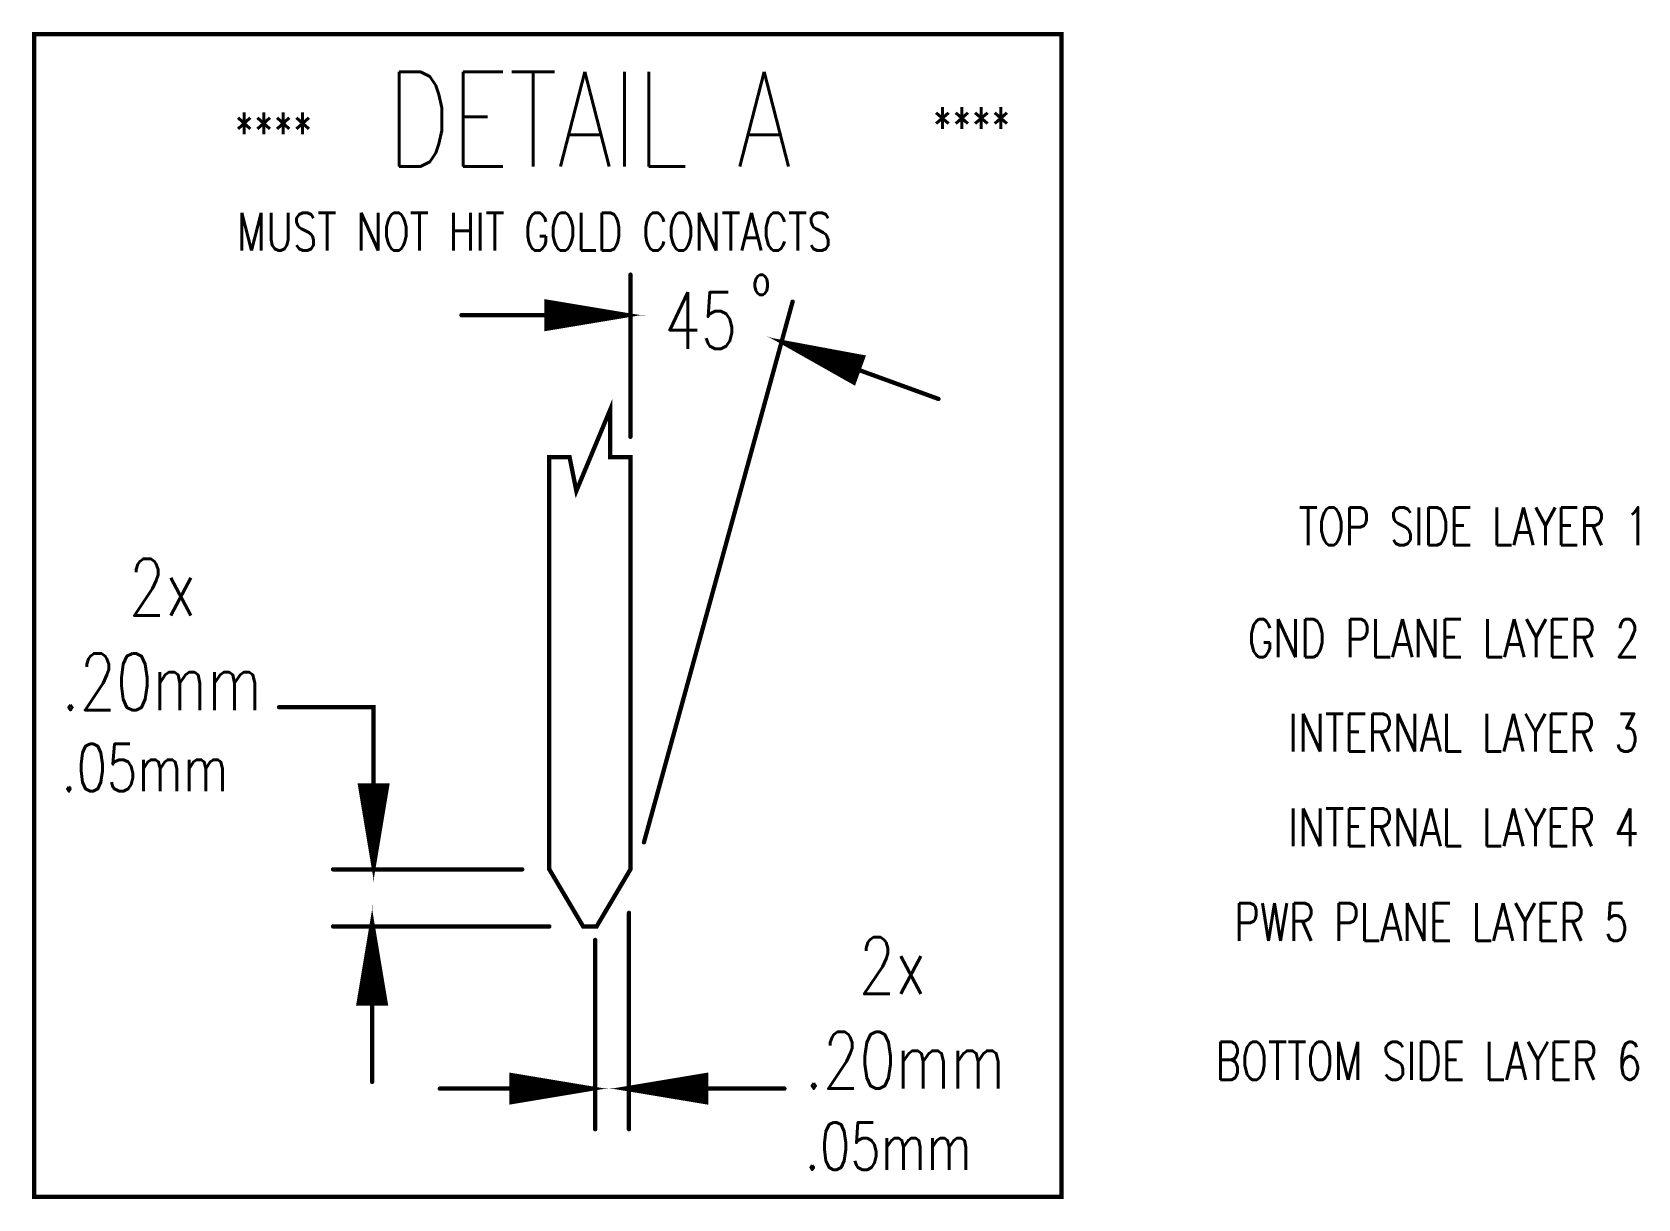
# Model space of a CAD drawing. Extents: x -4539 to 5978, y -4736 to 3041.
# Drawn here: x 306 to 3276, y -2907 to -749 of the extents above; entities that cross this region are included whole.
import ezdxf

# ---------------------------------------------------------------- set-up
doc = ezdxf.new("R2010")
doc.units = 0
doc.layers.get('0').update_dxf_attribs({"color": 254, "linetype": 'CONTINUOUS'})
doc.layers.add('2D_LINE_24', color=2, linetype='CONTINUOUS')
doc.layers.add('TEXT_24', color=2, linetype='CONTINUOUS')
doc.styles.add('W10', font='simplex', dxfattribs={"width": 0.75})
doc.styles.add('W15', font='simplex', dxfattribs={"width": 0.75})
doc.styles.add('W5', font='simplex', dxfattribs={"width": 0.75})

# ---------------------------------------------------------------- blocks, each defined once
blk = doc.blocks.new('SMOOTH_8')
at = {"const_width": 4}
blk.add_lwpolyline([(-2, 0, 1), (2, 0, 1)], format="xyb", close=True, dxfattribs=at)
blk = doc.blocks.new('DRAWING_52')
at = {"layer": '2D_LINE_24', "const_width": 8}
blk.add_lwpolyline([(0, 0), (37.5, 0), (50, -62.5), (112.5, 87.5), (112.5, 0), (150, 0), (150, -762.5), (87.5, -868), (62.5, -868), (0, -762.5)], close=True, dxfattribs=at)
at = {"layer": '2D_LINE_24'}
for p in [(112.5, 87.5), (0, 0), (37.5, 0), (112.5, 0), (150, 0), (50, -62.5), (0, -762.5), (150, -762.5), (62.5, -868), (87.5, -868)]:
    blk.add_blockref('SMOOTH_8', p, dxfattribs=at)
blk = doc.blocks.new('DRAWING_53')
at = {"layer": '2D_LINE_24', "const_width": 8}
blk.add_lwpolyline([(150, 37.5), (150, 337.5)], dxfattribs=at)
at = {"layer": '2D_LINE_24'}
for p in [(150, 337.5), (150, 37.5)]:
    blk.add_blockref('SMOOTH_8', p, dxfattribs=at)
blk = doc.blocks.new('DRAWING_54')
at = {"layer": '2D_LINE_24', "const_width": 8}
blk.add_lwpolyline([(145, 262.5), (-162.5, 262.5)], dxfattribs=at)
at = {"layer": '2D_LINE_24'}
for p in [(-162.5, 262.5), (145, 262.5)]:
    blk.add_blockref('SMOOTH_8', p, dxfattribs=at)
blk = doc.blocks.new('DRAWING_55')
at = {"layer": '2D_LINE_24', "const_width": 8}
blk.add_lwpolyline([(105, 262.5), (15, 257.5), (15, 267.5)], close=True, dxfattribs=at)
at = {"layer": '2D_LINE_24'}
for p in [(15, 267.5), (15, 257.5), (105, 262.5)]:
    blk.add_blockref('SMOOTH_8', p, dxfattribs=at)
blk = doc.blocks.new('DRAWING_56')
at = {"layer": '2D_LINE_24', "const_width": 8}
blk.add_lwpolyline([(115, 262.5), (10, 252.5), (10, 272.5)], close=True, dxfattribs=at)
at = {"layer": '2D_LINE_24'}
for p in [(10, 272.5), (10, 252.5), (115, 262.5)]:
    blk.add_blockref('SMOOTH_8', p, dxfattribs=at)
blk = doc.blocks.new('DRAWING_57')
at = {"layer": '2D_LINE_24', "const_width": 8}
blk.add_lwpolyline([(125, 262.5), (5, 247.5), (5, 277.5)], close=True, dxfattribs=at)
at = {"layer": '2D_LINE_24'}
for p in [(5, 277.5), (5, 247.5), (125, 262.5)]:
    blk.add_blockref('SMOOTH_8', p, dxfattribs=at)
blk = doc.blocks.new('DRAWING_58')
at = {"layer": '2D_LINE_24', "const_width": 8}
blk.add_lwpolyline([(135, 262.5), (0, 242.5), (0, 282.5)], close=True, dxfattribs=at)
at = {"layer": '2D_LINE_24'}
for p in [(0, 282.5), (0, 242.5), (135, 262.5)]:
    blk.add_blockref('SMOOTH_8', p, dxfattribs=at)
blk = doc.blocks.new('DRAWING_59')
at = {"layer": '2D_LINE_24', "const_width": 8}
blk.add_lwpolyline([(145, 262.5), (-5, 237.5), (-5, 287.5)], close=True, dxfattribs=at)
at = {"layer": '2D_LINE_24'}
for p in [(-5, 287.5), (-5, 237.5), (145, 262.5)]:
    blk.add_blockref('SMOOTH_8', p, dxfattribs=at)
blk = doc.blocks.new('DRAWING_60')
at = {"layer": '2D_LINE_24', "const_width": 8}
blk.add_lwpolyline([(175, -712.5), (450, 287.5)], dxfattribs=at)
at = {"layer": '2D_LINE_24'}
for p in [(450, 287.5), (175, -712.5)]:
    blk.add_blockref('SMOOTH_8', p, dxfattribs=at)
blk = doc.blocks.new('DRAWING_61')
at = {"layer": '2D_LINE_24', "const_width": 8}
blk.add_lwpolyline([(430.8, 212.7), (719.7, 107.6)], dxfattribs=at)
at = {"layer": '2D_LINE_24'}
for p in [(430.8, 212.7), (719.7, 107.6)]:
    blk.add_blockref('SMOOTH_8', p, dxfattribs=at)
blk = doc.blocks.new('DRAWING_62')
at = {"layer": '2D_LINE_24', "const_width": 8}
blk.add_lwpolyline([(468.4, 199.1), (554.6, 173), (551.2, 163.6)], close=True, dxfattribs=at)
at = {"layer": '2D_LINE_24'}
for p in [(468.4, 199.1), (551.2, 163.6), (554.6, 173)]:
    blk.add_blockref('SMOOTH_8', p, dxfattribs=at)
blk = doc.blocks.new('DRAWING_63')
at = {"layer": '2D_LINE_24', "const_width": 8}
blk.add_lwpolyline([(459, 202.5), (561, 176), (554.2, 157.2)], close=True, dxfattribs=at)
at = {"layer": '2D_LINE_24'}
for p in [(459, 202.5), (561, 176), (554.2, 157.2)]:
    blk.add_blockref('SMOOTH_8', p, dxfattribs=at)
blk = doc.blocks.new('DRAWING_64')
at = {"layer": '2D_LINE_24', "const_width": 8}
blk.add_lwpolyline([(449.6, 205.9), (567.5, 179), (557.2, 150.8)], close=True, dxfattribs=at)
at = {"layer": '2D_LINE_24'}
for p in [(449.6, 205.9), (567.5, 179), (557.2, 150.8)]:
    blk.add_blockref('SMOOTH_8', p, dxfattribs=at)
blk = doc.blocks.new('DRAWING_65')
at = {"layer": '2D_LINE_24', "const_width": 8}
blk.add_lwpolyline([(440.2, 209.3), (573.9, 181.9), (560.2, 144.4)], close=True, dxfattribs=at)
at = {"layer": '2D_LINE_24'}
for p in [(440.2, 209.3), (573.9, 181.9), (560.2, 144.4)]:
    blk.add_blockref('SMOOTH_8', p, dxfattribs=at)
blk = doc.blocks.new('DRAWING_66')
at = {"layer": '2D_LINE_24', "const_width": 8}
blk.add_lwpolyline([(430.8, 212.7), (580.3, 184.9), (563.2, 137.9)], close=True, dxfattribs=at)
at = {"layer": '2D_LINE_24'}
for p in [(430.8, 212.7), (580.3, 184.9), (563.2, 137.9)]:
    blk.add_blockref('SMOOTH_8', p, dxfattribs=at)
blk = doc.blocks.new('DRAWING_67')
at = {"layer": '2D_LINE_24', "const_width": 8}
blk.add_lwpolyline([(-325, -967.5), (-325, -1262.5)], dxfattribs=at)
at = {"layer": '2D_LINE_24'}
for p in [(-325, -967.5), (-325, -1262.5)]:
    blk.add_blockref('SMOOTH_8', p, dxfattribs=at)
blk = doc.blocks.new('DRAWING_68')
at = {"layer": '2D_LINE_24', "const_width": 8}
blk.add_lwpolyline([(-325, -1007.5), (-320, -1097.5), (-330, -1097.5)], close=True, dxfattribs=at)
at = {"layer": '2D_LINE_24'}
for p in [(-325, -1007.5), (-330, -1097.5), (-320, -1097.5)]:
    blk.add_blockref('SMOOTH_8', p, dxfattribs=at)
blk = doc.blocks.new('DRAWING_69')
at = {"layer": '2D_LINE_24', "const_width": 8}
blk.add_lwpolyline([(-325, -997.5), (-315, -1102.5), (-335, -1102.5)], close=True, dxfattribs=at)
at = {"layer": '2D_LINE_24'}
for p in [(-325, -997.5), (-335, -1102.5), (-315, -1102.5)]:
    blk.add_blockref('SMOOTH_8', p, dxfattribs=at)
blk = doc.blocks.new('DRAWING_70')
at = {"layer": '2D_LINE_24', "const_width": 8}
blk.add_lwpolyline([(-325, -987.5), (-310, -1107.5), (-340, -1107.5)], close=True, dxfattribs=at)
at = {"layer": '2D_LINE_24'}
for p in [(-325, -987.5), (-340, -1107.5), (-310, -1107.5)]:
    blk.add_blockref('SMOOTH_8', p, dxfattribs=at)
blk = doc.blocks.new('DRAWING_71')
at = {"layer": '2D_LINE_24', "const_width": 8}
blk.add_lwpolyline([(-325, -977.5), (-305, -1112.5), (-345, -1112.5)], close=True, dxfattribs=at)
at = {"layer": '2D_LINE_24'}
for p in [(-325, -977.5), (-345, -1112.5), (-305, -1112.5)]:
    blk.add_blockref('SMOOTH_8', p, dxfattribs=at)
blk = doc.blocks.new('DRAWING_72')
at = {"layer": '2D_LINE_24', "const_width": 8}
blk.add_lwpolyline([(-325, -967.5), (-300, -1117.5), (-350, -1117.5)], close=True, dxfattribs=at)
at = {"layer": '2D_LINE_24'}
for p in [(-325, -967.5), (-350, -1117.5), (-300, -1117.5)]:
    blk.add_blockref('SMOOTH_8', p, dxfattribs=at)
blk = doc.blocks.new('DRAWING_73')
at = {"layer": '2D_LINE_24', "const_width": 8}
blk.add_lwpolyline([(0, -868), (-400, -868)], dxfattribs=at)
at = {"layer": '2D_LINE_24'}
for p in [(-400, -868), (0, -868)]:
    blk.add_blockref('SMOOTH_8', p, dxfattribs=at)
blk = doc.blocks.new('DRAWING_74')
at = {"layer": '2D_LINE_24', "const_width": 8}
blk.add_lwpolyline([(-50, -762.5), (-400, -762.5)], dxfattribs=at)
at = {"layer": '2D_LINE_24'}
for p in [(-400, -762.5), (-50, -762.5)]:
    blk.add_blockref('SMOOTH_8', p, dxfattribs=at)
blk = doc.blocks.new('DRAWING_75')
at = {"layer": '2D_LINE_24', "const_width": 8}
blk.add_lwpolyline([(-325, -757.5), (-325, -462.5), (-500, -462.5)], dxfattribs=at)
at = {"layer": '2D_LINE_24'}
for p in [(-500, -462.5), (-325, -462.5), (-325, -757.5)]:
    blk.add_blockref('SMOOTH_8', p, dxfattribs=at)
blk = doc.blocks.new('DRAWING_76')
at = {"layer": '2D_LINE_24', "const_width": 8}
blk.add_lwpolyline([(-325, -717.5), (-330, -627.5), (-320, -627.5)], close=True, dxfattribs=at)
at = {"layer": '2D_LINE_24'}
for p in [(-330, -627.5), (-320, -627.5), (-325, -717.5)]:
    blk.add_blockref('SMOOTH_8', p, dxfattribs=at)
blk = doc.blocks.new('DRAWING_77')
at = {"layer": '2D_LINE_24', "const_width": 8}
blk.add_lwpolyline([(-325, -727.5), (-335, -622.5), (-315, -622.5)], close=True, dxfattribs=at)
at = {"layer": '2D_LINE_24'}
for p in [(-335, -622.5), (-315, -622.5), (-325, -727.5)]:
    blk.add_blockref('SMOOTH_8', p, dxfattribs=at)
blk = doc.blocks.new('DRAWING_78')
at = {"layer": '2D_LINE_24', "const_width": 8}
blk.add_lwpolyline([(-325, -737.5), (-340, -617.5), (-310, -617.5)], close=True, dxfattribs=at)
at = {"layer": '2D_LINE_24'}
for p in [(-340, -617.5), (-310, -617.5), (-325, -737.5)]:
    blk.add_blockref('SMOOTH_8', p, dxfattribs=at)
blk = doc.blocks.new('DRAWING_79')
at = {"layer": '2D_LINE_24', "const_width": 8}
blk.add_lwpolyline([(-325, -747.5), (-345, -612.5), (-305, -612.5)], close=True, dxfattribs=at)
at = {"layer": '2D_LINE_24'}
for p in [(-345, -612.5), (-305, -612.5), (-325, -747.5)]:
    blk.add_blockref('SMOOTH_8', p, dxfattribs=at)
blk = doc.blocks.new('DRAWING_80')
at = {"layer": '2D_LINE_24', "const_width": 8}
blk.add_lwpolyline([(-325, -757.5), (-350, -607.5), (-300, -607.5)], close=True, dxfattribs=at)
at = {"layer": '2D_LINE_24'}
for p in [(-350, -607.5), (-300, -607.5), (-325, -757.5)]:
    blk.add_blockref('SMOOTH_8', p, dxfattribs=at)
blk = doc.blocks.new('DRAWING_81')
at = {"layer": '2D_LINE_24', "const_width": 8}
blk.add_lwpolyline([(762.5, -50), (762.5, -400)], dxfattribs=at)
at = {"layer": '2D_LINE_24'}
for p in [(762.5, -50), (762.5, -400)]:
    blk.add_blockref('SMOOTH_8', p, dxfattribs=at)
blk = doc.blocks.new('DRAWING_82')
at = {"layer": '2D_LINE_24', "const_width": 8}
blk.add_lwpolyline([(757.5, -325), (475, -325)], dxfattribs=at)
at = {"layer": '2D_LINE_24'}
for p in [(475, -325), (757.5, -325)]:
    blk.add_blockref('SMOOTH_8', p, dxfattribs=at)
blk = doc.blocks.new('DRAWING_83')
at = {"layer": '2D_LINE_24', "const_width": 8}
blk.add_lwpolyline([(717.5, -325), (627.5, -330), (627.5, -320)], close=True, dxfattribs=at)
at = {"layer": '2D_LINE_24'}
for p in [(627.5, -320), (627.5, -330), (717.5, -325)]:
    blk.add_blockref('SMOOTH_8', p, dxfattribs=at)
blk = doc.blocks.new('DRAWING_84')
at = {"layer": '2D_LINE_24', "const_width": 8}
blk.add_lwpolyline([(727.5, -325), (622.5, -335), (622.5, -315)], close=True, dxfattribs=at)
at = {"layer": '2D_LINE_24'}
for p in [(622.5, -315), (727.5, -325), (622.5, -335)]:
    blk.add_blockref('SMOOTH_8', p, dxfattribs=at)
blk = doc.blocks.new('DRAWING_85')
at = {"layer": '2D_LINE_24', "const_width": 8}
blk.add_lwpolyline([(737.5, -325), (617.5, -340), (617.5, -310)], close=True, dxfattribs=at)
at = {"layer": '2D_LINE_24'}
for p in [(617.5, -310), (737.5, -325), (617.5, -340)]:
    blk.add_blockref('SMOOTH_8', p, dxfattribs=at)
blk = doc.blocks.new('DRAWING_86')
at = {"layer": '2D_LINE_24', "const_width": 8}
blk.add_lwpolyline([(747.5, -325), (612.5, -345), (612.5, -305)], close=True, dxfattribs=at)
at = {"layer": '2D_LINE_24'}
for p in [(612.5, -305), (747.5, -325), (612.5, -345)]:
    blk.add_blockref('SMOOTH_8', p, dxfattribs=at)
blk = doc.blocks.new('DRAWING_87')
at = {"layer": '2D_LINE_24', "const_width": 8}
blk.add_lwpolyline([(757.5, -325), (607.5, -350), (607.5, -300)], close=True, dxfattribs=at)
at = {"layer": '2D_LINE_24'}
for p in [(607.5, -300), (757.5, -325), (607.5, -350)]:
    blk.add_blockref('SMOOTH_8', p, dxfattribs=at)
blk = doc.blocks.new('DRAWING_88')
at = {"layer": '2D_LINE_24', "const_width": 8}
blk.add_lwpolyline([(825, 0), (825, -400)], dxfattribs=at)
at = {"layer": '2D_LINE_24'}
for p in [(825, 0), (825, -400)]:
    blk.add_blockref('SMOOTH_8', p, dxfattribs=at)
blk = doc.blocks.new('DRAWING_89')
at = {"layer": '2D_LINE_24', "const_width": 8}
blk.add_lwpolyline([(967.5, -325), (1262.5, -325)], dxfattribs=at)
at = {"layer": '2D_LINE_24'}
for p in [(967.5, -325), (1262.5, -325)]:
    blk.add_blockref('SMOOTH_8', p, dxfattribs=at)
blk = doc.blocks.new('DRAWING_90')
at = {"layer": '2D_LINE_24', "const_width": 8}
blk.add_lwpolyline([(1007.5, -325), (1097.5, -320), (1097.5, -330)], close=True, dxfattribs=at)
at = {"layer": '2D_LINE_24'}
for p in [(1007.5, -325), (1097.5, -320), (1097.5, -330)]:
    blk.add_blockref('SMOOTH_8', p, dxfattribs=at)
blk = doc.blocks.new('DRAWING_91')
at = {"layer": '2D_LINE_24', "const_width": 8}
blk.add_lwpolyline([(997.5, -325), (1102.5, -315), (1102.5, -335)], close=True, dxfattribs=at)
at = {"layer": '2D_LINE_24'}
for p in [(997.5, -325), (1102.5, -315), (1102.5, -335)]:
    blk.add_blockref('SMOOTH_8', p, dxfattribs=at)
blk = doc.blocks.new('DRAWING_92')
at = {"layer": '2D_LINE_24', "const_width": 8}
blk.add_lwpolyline([(987.5, -325), (1107.5, -310), (1107.5, -340)], close=True, dxfattribs=at)
at = {"layer": '2D_LINE_24'}
for p in [(987.5, -325), (1107.5, -310), (1107.5, -340)]:
    blk.add_blockref('SMOOTH_8', p, dxfattribs=at)
blk = doc.blocks.new('DRAWING_93')
at = {"layer": '2D_LINE_24', "const_width": 8}
blk.add_lwpolyline([(977.5, -325), (1112.5, -305), (1112.5, -345)], close=True, dxfattribs=at)
at = {"layer": '2D_LINE_24'}
for p in [(977.5, -325), (1112.5, -305), (1112.5, -345)]:
    blk.add_blockref('SMOOTH_8', p, dxfattribs=at)
blk = doc.blocks.new('DRAWING_94')
at = {"layer": '2D_LINE_24', "const_width": 8}
blk.add_lwpolyline([(967.5, -325), (1117.5, -300), (1117.5, -350)], close=True, dxfattribs=at)
at = {"layer": '2D_LINE_24'}
for p in [(1117.5, -300), (967.5, -325), (1117.5, -350)]:
    blk.add_blockref('SMOOTH_8', p, dxfattribs=at)
blk = doc.blocks.new('DRAWING_95')
at = {"layer": '2D_LINE_24', "const_width": 8}
blk.add_lwpolyline([(0, 0), (1900, 0), (1900, -2150), (0, -2150)], close=True, dxfattribs=at)
at = {"layer": '2D_LINE_24'}
for p in [(0, 0), (1900, 0), (0, -2150), (1900, -2150)]:
    blk.add_blockref('SMOOTH_8', p, dxfattribs=at)

msp = doc.modelspace()

# ---------------------------------------------------------------- block references
for name, p in [('DRAWING_95', (309.8, -752.6)), ('DRAWING_53', (1262.5, -1534.6)), ('DRAWING_59', (1262.5, -1534.6)), ('DRAWING_60', (1262.5, -1534.6)), ('DRAWING_54', (1262.5, -1534.6)), ('DRAWING_58', (1262.5, -1534.6)), ('DRAWING_57', (1262.5, -1534.6)), ('DRAWING_56', (1262.5, -1534.6)), ('DRAWING_55', (1262.5, -1534.6)), ('DRAWING_62', (1262.5, -1534.6)), ('DRAWING_66', (1262.5, -1534.6)), ('DRAWING_65', (1262.5, -1534.6)), ('DRAWING_64', (1262.5, -1534.6)), ('DRAWING_63', (1262.5, -1534.6)), ('DRAWING_61', (1262.5, -1534.6)), ('DRAWING_52', (1262.5, -1534.6)), ('DRAWING_75', (1262.5, -1534.6)), ('DRAWING_80', (1262.5, -1534.6)), ('DRAWING_79', (1262.5, -1534.6)), ('DRAWING_78', (1262.5, -1534.6)), ('DRAWING_77', (1262.5, -1534.6)), ('DRAWING_76', (1262.5, -1534.6)), ('DRAWING_74', (1262.5, -1534.6)), ('DRAWING_72', (1259.8, -1427.6)), ('DRAWING_68', (1259.8, -1427.6)), ('DRAWING_88', (584.8, -2377.6)), ('DRAWING_73', (1262.5, -1534.6)), ('DRAWING_71', (1259.8, -1427.6)), ('DRAWING_70', (1259.8, -1427.6)), ('DRAWING_69', (1259.8, -1427.6)), ('DRAWING_67', (1259.8, -1427.6)), ('DRAWING_81', (584.8, -2377.6)), ('DRAWING_87', (584.8, -2377.6)), ('DRAWING_94', (434.8, -2377.6)), ('DRAWING_82', (584.8, -2377.6)), ('DRAWING_86', (584.8, -2377.6)), ('DRAWING_85', (584.8, -2377.6)), ('DRAWING_84', (584.8, -2377.6)), ('DRAWING_83', (584.8, -2377.6)), ('DRAWING_90', (434.8, -2377.6)), ('DRAWING_93', (434.8, -2377.6)), ('DRAWING_92', (434.8, -2377.6)), ('DRAWING_91', (434.8, -2377.6)), ('DRAWING_89', (434.8, -2377.6))]:
    msp.add_blockref(name, p)

# ---------------------------------------------------------------- texts
at = {"layer": 'TEXT_24', "width": 0.75}
for s, height, style, p in [('DETAIL A', 175, 'W15', (962.5, -997.1)), ('****', 70, 'W10', (1971.5, -957.6)), ('****', 70, 'W10', (680.2, -967.4)), ('MUST NOT HIT GOLD CONTACTS', 70, 'W10', (684.8, -1152.6)), ('o', 56, 'W10', (1637.5, -1234.6)), ('45', 105, 'W10', (1475, -1334.6)), ('TOP SIDE LAYER 1', 70, 'W5', (2648.2, -1697.6)), ('2x', 105, 'W10', (484.8, -1827.6)), ('GND PLANE LAYER 2', 70, 'W5', (2554.6, -1904.4)), ('.20mm', 105, 'W10', (359.8, -2002.6)), ('INTERNAL LAYER 3', 70, 'W5', (2629.6, -2079.4)), ('.05mm', 87.5, 'W10', (359.8, -2152.6)), ('INTERNAL LAYER 4', 70, 'W5', (2629.6, -2254.4)), ('PWR PLANE LAYER 5', 70, 'W5', (2529.6, -2429.4)), ('2x', 105, 'W10', (1834.8, -2527.6)), ('.20mm', 105, 'W10', (1734.8, -2702.6)), ('BOTTOM SIDE LAYER 6', 70, 'W5', (2494.9, -2686.2)), ('.05mm', 87.5, 'W10', (1734.8, -2852.6))]:
    msp.add_text(s, height=height, dxfattribs=dict(at, style=style)).set_placement(p)

doc.saveas('drawing.dxf')
